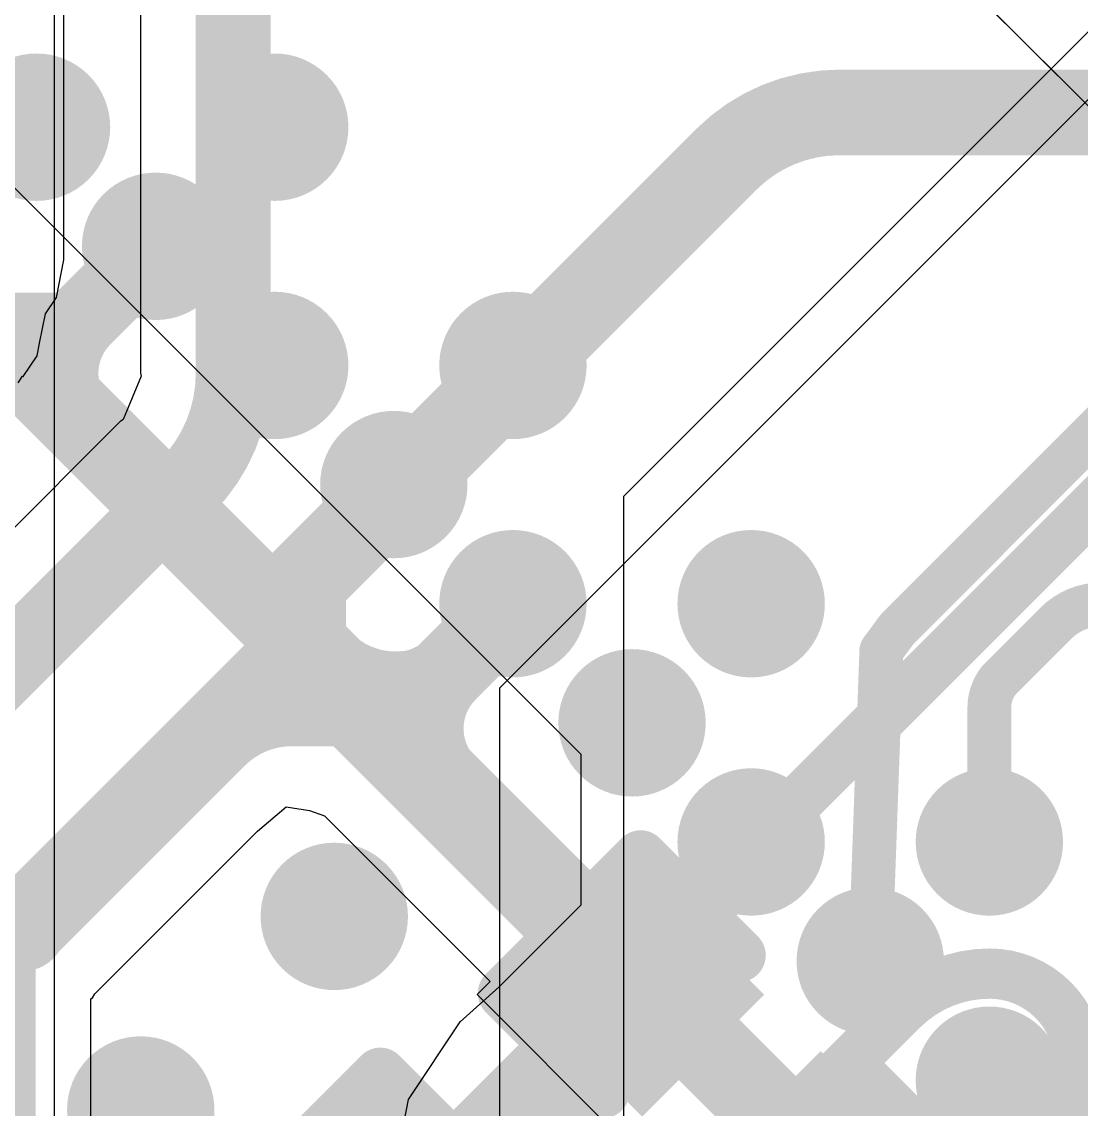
# Model space of a CAD drawing. Header units: inches. Extents: x -6 to 284, y -12 to 154.
# Drawn here: x 57.343 to 59.859, y 12.874 to 15.456 of the extents above; entities that cross this region are included whole.
import ezdxf

# ---------------------------------------------------------------- set-up
doc = ezdxf.new("R2010")
doc.units = ezdxf.units.IN
for name, color, linetype in [('Bottom Layer', 5, 'Continuous'), ('Bottom Overlay', 54, 'Continuous'), ('Bottom Paste', 16, 'Continuous'), ('Bottom Solder', 6, 'Continuous'), ('PWR-1', 156, 'Continuous'), ('Signal L2', 6, 'Continuous'), ('Top Layer', 1, 'Continuous'), ('Top Paste', 8, 'Continuous'), ('Top Solder', 216, 'Continuous')]:
    doc.layers.add(name, color=color, linetype=linetype)

# ---------------------------------------------------------------- blocks, each defined once
blk = doc.blocks.new('BGA_565_15_5_14_4__132')
at = {"layer": 'Top Layer'}
h = blk.add_hatch(color=1, dxfattribs=at)
edge = h.paths.add_edge_path()
edge.add_arc((-7.00000124, 0.3999992), 0.12499848, 0, 360)
h = blk.add_hatch(color=1, dxfattribs=at)
edge = h.paths.add_edge_path()
edge.add_arc((-7.400000439999999, 0), 0.12499848, 0, 360)
h = blk.add_hatch(color=1, dxfattribs=at)
edge = h.paths.add_edge_path()
edge.add_arc((-7.00000124, 0), 0.12499848, 0, 360)
h = blk.add_hatch(color=1, dxfattribs=at)
edge = h.paths.add_edge_path()
edge.add_arc((-7.00000124, -0.3999992), 0.12499848, 0, 360)
h = blk.add_hatch(color=1, dxfattribs=at)
edge = h.paths.add_edge_path()
edge.add_arc((-7.400000439999999, -0.8000009399999999), 0.12499848, 0, 360)
h = blk.add_hatch(color=1, dxfattribs=at)
edge = h.paths.add_edge_path()
edge.add_arc((-7.00000124, -0.8000009399999999), 0.12499848, 0, 360)
h = blk.add_hatch(color=1, dxfattribs=at)
edge = h.paths.add_edge_path()
edge.add_arc((-6.174999079999999, -0.9749993199999999), 0.12499848, 0, 360)
h = blk.add_hatch(color=1, dxfattribs=at)
edge = h.paths.add_edge_path()
edge.add_arc((-5.52500038, -0.9749993199999999), 0.12499848, 0, 360)
h = blk.add_hatch(color=1, dxfattribs=at)
edge = h.paths.add_edge_path()
edge.add_arc((-7.00000124, -1.20000014), 0.12499848, 0, 360)
h = blk.add_hatch(color=1, dxfattribs=at)
edge = h.paths.add_edge_path()
edge.add_arc((-7.400000439999999, -1.5999968), 0.12499848, 0, 360)
h = blk.add_hatch(color=1, dxfattribs=at)
edge = h.paths.add_edge_path()
edge.add_arc((-7.00000124, -1.59999934), 0.12499848, 0, 360)
h = blk.add_hatch(color=1, dxfattribs=at)
edge = h.paths.add_edge_path()
edge.add_arc((-7.00000124, -2.00000108), 0.12499848, 0, 360)
h = blk.add_hatch(color=1, dxfattribs=at)
edge = h.paths.add_edge_path()
edge.add_arc((-7.400000439999999, -2.39999774), 0.12499848, 0, 360)
h = blk.add_hatch(color=1, dxfattribs=at)
edge = h.paths.add_edge_path()
edge.add_arc((-7.00000124, -2.40000028), 0.12499848, 0, 360)
h = blk.add_hatch(color=1, dxfattribs=at)
edge = h.paths.add_edge_path()
edge.add_arc((-7.00000124, -2.79999948), 0.12499848, 0, 360)
at = {"layer": 'Top Paste'}
h = blk.add_hatch(color=8, dxfattribs=at)
edge = h.paths.add_edge_path()
edge.add_arc((-7.00000124, 0.3999992), 0.12499848, 0, 360)
h = blk.add_hatch(color=8, dxfattribs=at)
edge = h.paths.add_edge_path()
edge.add_arc((-7.400000439999999, 0), 0.12499848, 0, 360)
h = blk.add_hatch(color=8, dxfattribs=at)
edge = h.paths.add_edge_path()
edge.add_arc((-7.00000124, 0), 0.12499848, 0, 360)
h = blk.add_hatch(color=8, dxfattribs=at)
edge = h.paths.add_edge_path()
edge.add_arc((-7.00000124, -0.3999992), 0.12499848, 0, 360)
h = blk.add_hatch(color=8, dxfattribs=at)
edge = h.paths.add_edge_path()
edge.add_arc((-7.400000439999999, -0.8000009399999999), 0.12499848, 0, 360)
h = blk.add_hatch(color=8, dxfattribs=at)
edge = h.paths.add_edge_path()
edge.add_arc((-7.00000124, -0.8000009399999999), 0.12499848, 0, 360)
h = blk.add_hatch(color=8, dxfattribs=at)
edge = h.paths.add_edge_path()
edge.add_arc((-6.174999079999999, -0.9749993199999999), 0.12499848, 0, 360)
h = blk.add_hatch(color=8, dxfattribs=at)
edge = h.paths.add_edge_path()
edge.add_arc((-5.52500038, -0.9749993199999999), 0.12499848, 0, 360)
h = blk.add_hatch(color=8, dxfattribs=at)
edge = h.paths.add_edge_path()
edge.add_arc((-7.00000124, -1.20000014), 0.12499848, 0, 360)
h = blk.add_hatch(color=8, dxfattribs=at)
edge = h.paths.add_edge_path()
edge.add_arc((-7.400000439999999, -1.5999968), 0.12499848, 0, 360)
h = blk.add_hatch(color=8, dxfattribs=at)
edge = h.paths.add_edge_path()
edge.add_arc((-7.00000124, -1.59999934), 0.12499848, 0, 360)
h = blk.add_hatch(color=8, dxfattribs=at)
edge = h.paths.add_edge_path()
edge.add_arc((-7.00000124, -2.00000108), 0.12499848, 0, 360)
h = blk.add_hatch(color=8, dxfattribs=at)
edge = h.paths.add_edge_path()
edge.add_arc((-7.400000439999999, -2.39999774), 0.12499848, 0, 360)
h = blk.add_hatch(color=8, dxfattribs=at)
edge = h.paths.add_edge_path()
edge.add_arc((-7.00000124, -2.40000028), 0.12499848, 0, 360)
h = blk.add_hatch(color=8, dxfattribs=at)
edge = h.paths.add_edge_path()
edge.add_arc((-7.00000124, -2.79999948), 0.12499848, 0, 360)
at = {"layer": 'Top Solder'}
h = blk.add_hatch(color=216, dxfattribs=at)
edge = h.paths.add_edge_path()
edge.add_arc((-7.00000124, 0.3999992), 0.17499838, 0, 360)
h = blk.add_hatch(color=216, dxfattribs=at)
edge = h.paths.add_edge_path()
edge.add_arc((-7.400000439999999, 0), 0.17499838, 0, 360)
h = blk.add_hatch(color=216, dxfattribs=at)
edge = h.paths.add_edge_path()
edge.add_arc((-7.00000124, 0), 0.17499838, 0, 360)
h = blk.add_hatch(color=216, dxfattribs=at)
edge = h.paths.add_edge_path()
edge.add_arc((-7.00000124, -0.3999992), 0.17499838, 0, 360)
h = blk.add_hatch(color=216, dxfattribs=at)
edge = h.paths.add_edge_path()
edge.add_arc((-7.400000439999999, -0.8000009399999999), 0.17499838, 0, 360)
h = blk.add_hatch(color=216, dxfattribs=at)
edge = h.paths.add_edge_path()
edge.add_arc((-7.00000124, -0.8000009399999999), 0.17499838, 0, 360)
h = blk.add_hatch(color=216, dxfattribs=at)
edge = h.paths.add_edge_path()
edge.add_arc((-6.174999079999999, -0.9749993199999999), 0.17499838, 0, 360)
h = blk.add_hatch(color=216, dxfattribs=at)
edge = h.paths.add_edge_path()
edge.add_arc((-5.52500038, -0.9749993199999999), 0.17499838, 0, 360)
h = blk.add_hatch(color=216, dxfattribs=at)
edge = h.paths.add_edge_path()
edge.add_arc((-7.00000124, -1.20000014), 0.17499838, 0, 360)
h = blk.add_hatch(color=216, dxfattribs=at)
edge = h.paths.add_edge_path()
edge.add_arc((-7.400000439999999, -1.5999968), 0.17499838, 0, 360)
h = blk.add_hatch(color=216, dxfattribs=at)
edge = h.paths.add_edge_path()
edge.add_arc((-7.00000124, -1.59999934), 0.17499838, 0, 360)
h = blk.add_hatch(color=216, dxfattribs=at)
edge = h.paths.add_edge_path()
edge.add_arc((-7.00000124, -2.00000108), 0.17499838, 0, 360)
h = blk.add_hatch(color=216, dxfattribs=at)
edge = h.paths.add_edge_path()
edge.add_arc((-7.400000439999999, -2.39999774), 0.17499838, 0, 360)
h = blk.add_hatch(color=216, dxfattribs=at)
edge = h.paths.add_edge_path()
edge.add_arc((-7.00000124, -2.40000028), 0.17499838, 0, 360)
h = blk.add_hatch(color=216, dxfattribs=at)
edge = h.paths.add_edge_path()
edge.add_arc((-7.00000124, -2.79999948), 0.17499838, 0, 360)
blk = doc.blocks.new('CAP_0201_B_368')
at = {"layer": 'Bottom Layer'}
for points in [[(-0.44999656, 0.1499997), (-0.14999716, 0.1499997), (-0.14999716, -0.1499997), (-0.44999656, -0.1499997)], [(0.14999716, 0.1499997), (0.44999656, 0.1499997), (0.44999656, -0.1499997), (0.14999716, -0.1499997)]]:
    blk.add_hatch(color=5, dxfattribs=at).paths.add_polyline_path(points)
at = {"layer": 'Bottom Paste'}
for points in [[(-0.44999656, 0.1499997), (-0.14999716, 0.1499997), (-0.14999716, -0.1499997), (-0.44999656, -0.1499997)], [(0.14999716, 0.1499997), (0.44999656, 0.1499997), (0.44999656, -0.1499997), (0.14999716, -0.1499997)]]:
    blk.add_hatch(color=16, dxfattribs=at).paths.add_polyline_path(points)
at = {"layer": 'Bottom Solder'}
for points in [[(-0.50499772, 0.20500086), (-0.094996, 0.20500086), (-0.094996, -0.20500086), (-0.50499772, -0.20500086)], [(0.094996, 0.20500086), (0.50499772, 0.20500086), (0.50499772, -0.20500086), (0.094996, -0.20500086)]]:
    blk.add_hatch(color=6, dxfattribs=at).paths.add_polyline_path(points)
at = {"layer": 'Bottom Overlay'}
for points in [[(-0.2032, 0.2286, 0.127, 0.127, 0), (-0.5334, 0.2286, 0.127, 0.127, 0)], [(-0.5334, 0.2286, 0.127, 0.127, 0), (-0.5334, -0.2286, 0.127, 0.127, 0)], [(0.5334, 0.2286, 0.127, 0.127, 0), (0.2032, 0.2286, 0.127, 0.127, 0)], [(0.5334, 0.2286, 0.127, 0.127, 0), (0.5334, -0.2286, 0.127, 0.127, 0)], [(-0.2032, -0.2286, 0.127, 0.127, 0), (-0.5334, -0.2286, 0.127, 0.127, 0)], [(0.5334, -0.2286, 0.127, 0.127, 0), (0.2032, -0.2286, 0.127, 0.127, 0)]]:
    blk.add_lwpolyline(points, format="xyseb", dxfattribs=at)
for points in [[(-0.5651499999999999, 0.2286, 0.0635, 0.0635, 1), (-0.5016499999999999, 0.2286, 0.0635, 0.0635, 1)], [(-0.5651499999999999, 0.2286, 0.0635, 0.0635, 1), (-0.5016499999999999, 0.2286, 0.0635, 0.0635, 1)], [(-0.23495, 0.2286, 0.0635, 0.0635, 1), (-0.17145, 0.2286, 0.0635, 0.0635, 1)], [(0.17145, 0.2286, 0.0635, 0.0635, 1), (0.23495, 0.2286, 0.0635, 0.0635, 1)], [(0.5016499999999999, 0.2286, 0.0635, 0.0635, 1), (0.5651499999999999, 0.2286, 0.0635, 0.0635, 1)], [(0.5016499999999999, 0.2286, 0.0635, 0.0635, 1), (0.5651499999999999, 0.2286, 0.0635, 0.0635, 1)], [(-0.5651499999999999, -0.2286, 0.0635, 0.0635, 1), (-0.5016499999999999, -0.2286, 0.0635, 0.0635, 1)], [(-0.5651499999999999, -0.2286, 0.0635, 0.0635, 1), (-0.5016499999999999, -0.2286, 0.0635, 0.0635, 1)], [(-0.23495, -0.2286, 0.0635, 0.0635, 1), (-0.17145, -0.2286, 0.0635, 0.0635, 1)], [(0.17145, -0.2286, 0.0635, 0.0635, 1), (0.23495, -0.2286, 0.0635, 0.0635, 1)], [(0.5016499999999999, -0.2286, 0.0635, 0.0635, 1), (0.5651499999999999, -0.2286, 0.0635, 0.0635, 1)], [(0.5016499999999999, -0.2286, 0.0635, 0.0635, 1), (0.5651499999999999, -0.2286, 0.0635, 0.0635, 1)]]:
    blk.add_lwpolyline(points, format="xyseb", close=True, dxfattribs=at)
blk = doc.blocks.new('CAP_0201_B_372')
at = {"layer": 'Bottom Layer'}
for points in [[(-0.44999656, 0.1499997), (-0.14999716, 0.1499997), (-0.14999716, -0.1499997), (-0.44999656, -0.1499997)], [(0.14999716, 0.1499997), (0.44999656, 0.1499997), (0.44999656, -0.1499997), (0.14999716, -0.1499997)]]:
    blk.add_hatch(color=5, dxfattribs=at).paths.add_polyline_path(points)
at = {"layer": 'Bottom Paste'}
for points in [[(-0.44999656, 0.1499997), (-0.14999716, 0.1499997), (-0.14999716, -0.1499997), (-0.44999656, -0.1499997)], [(0.14999716, 0.1499997), (0.44999656, 0.1499997), (0.44999656, -0.1499997), (0.14999716, -0.1499997)]]:
    blk.add_hatch(color=16, dxfattribs=at).paths.add_polyline_path(points)
at = {"layer": 'Bottom Solder'}
for points in [[(-0.50499772, 0.20500086), (-0.094996, 0.20500086), (-0.094996, -0.20500086), (-0.50499772, -0.20500086)], [(0.094996, 0.20500086), (0.50499772, 0.20500086), (0.50499772, -0.20500086), (0.094996, -0.20500086)]]:
    blk.add_hatch(color=6, dxfattribs=at).paths.add_polyline_path(points)
at = {"layer": 'Bottom Overlay'}
for points in [[(-0.5334, 0.2286, 0.127, 0.127, 0), (-0.2032, 0.2286, 0.127, 0.127, 0)], [(-0.5334, -0.2286, 0.127, 0.127, 0), (-0.5334, 0.2286, 0.127, 0.127, 0)], [(0.2032, 0.2286, 0.127, 0.127, 0), (0.5334, 0.2286, 0.127, 0.127, 0)], [(0.5334, -0.2286, 0.127, 0.127, 0), (0.5334, 0.2286, 0.127, 0.127, 0)], [(-0.5334, -0.2286, 0.127, 0.127, 0), (-0.2032, -0.2286, 0.127, 0.127, 0)], [(0.2032, -0.2286, 0.127, 0.127, 0), (0.5334, -0.2286, 0.127, 0.127, 0)]]:
    blk.add_lwpolyline(points, format="xyseb", dxfattribs=at)
for points in [[(-0.5651499999999999, 0.2286, 0.0635, 0.0635, 1), (-0.5016499999999999, 0.2286, 0.0635, 0.0635, 1)], [(-0.5651499999999999, 0.2286, 0.0635, 0.0635, 1), (-0.5016499999999999, 0.2286, 0.0635, 0.0635, 1)], [(-0.23495, 0.2286, 0.0635, 0.0635, 1), (-0.17145, 0.2286, 0.0635, 0.0635, 1)], [(0.17145, 0.2286, 0.0635, 0.0635, 1), (0.23495, 0.2286, 0.0635, 0.0635, 1)], [(0.5016499999999999, 0.2286, 0.0635, 0.0635, 1), (0.5651499999999999, 0.2286, 0.0635, 0.0635, 1)], [(0.5016499999999999, 0.2286, 0.0635, 0.0635, 1), (0.5651499999999999, 0.2286, 0.0635, 0.0635, 1)], [(-0.5651499999999999, -0.2286, 0.0635, 0.0635, 1), (-0.5016499999999999, -0.2286, 0.0635, 0.0635, 1)], [(-0.5651499999999999, -0.2286, 0.0635, 0.0635, 1), (-0.5016499999999999, -0.2286, 0.0635, 0.0635, 1)], [(-0.23495, -0.2286, 0.0635, 0.0635, 1), (-0.17145, -0.2286, 0.0635, 0.0635, 1)], [(0.17145, -0.2286, 0.0635, 0.0635, 1), (0.23495, -0.2286, 0.0635, 0.0635, 1)], [(0.5016499999999999, -0.2286, 0.0635, 0.0635, 1), (0.5651499999999999, -0.2286, 0.0635, 0.0635, 1)], [(0.5016499999999999, -0.2286, 0.0635, 0.0635, 1), (0.5651499999999999, -0.2286, 0.0635, 0.0635, 1)]]:
    blk.add_lwpolyline(points, format="xyseb", close=True, dxfattribs=at)

msp = doc.modelspace()

# ---------------------------------------------------------------- hatches: boundary and pattern name
at = {"layer": 'Top Layer'}
msp.add_hatch(color=1, dxfattribs=at).paths.add_polyline_path([(57.08886982, 14.63471038), (57.48722309999999, 14.63471038), (57.48722309999999, 14.81267294), (57.08886982, 14.81267294)])

# ---------------------------------------------------------------- linework, layer by layer
at = {"layer": 'Bottom Layer'}
for p, q in [((62.29725157999999, 17.8545998), (58.77134295999999, 14.32869118)), ((57.44291279999999, 14.8905087), (57.44291279999999, 16.47987814)), ((57.62470567999999, 15.5468193), (57.62470567999999, 14.62118488)), ((57.4251709, 14.80131406), (57.44291279999999, 14.8905087)), ((57.39892508, 14.7620355), (57.4251709, 14.80131406)), ((57.38515828, 14.69282558), (57.39892508, 14.7620355)), ((57.37914609999999, 14.66256148), (57.38515828, 14.69282558)), ((57.34631406, 14.61342518), (57.37914609999999, 14.66256148)), ((57.33428716, 14.59869572), (57.3447037, 14.61428624)), ((57.3447037, 14.61428624), (57.34631406, 14.61342518)), ((57.62603156, 14.61451992), (57.58326558, 14.51127654)), ((57.62470567999999, 14.62118488), (57.62603156, 14.61451992)), ((57.58326558, 14.51127654), (57.57774108, 14.50758592)), ((57.57758867999999, 14.50743352), (57.10924823999999, 14.03909054)), ((57.5775963, 14.5074386), (57.57758867999999, 14.50743352)), ((57.57774108, 14.50758592), (57.5775963, 14.5074386)), ((58.77134295999999, 14.32869118), (58.77134295999999, 3.62964222)), ((57.90282551999999, 13.53396328), (57.97048604, 13.59200736)), ((57.97048604, 13.59200736), (58.02588852, 13.58304878)), ((58.02588852, 13.58304878), (58.06162631999999, 13.57074502)), ((58.06162631999999, 13.57074502), (58.45518916, 13.17718218)), ((57.51647882, 13.14761658), (57.90282551999999, 13.53396328)), ((58.45518916, 13.17718218), (58.42413258, 13.1461256)), ((57.51058602, 13.1387977), (57.51647882, 13.14761658)), ((58.42413258, 13.1461256), (58.77134295999999, 12.79891522)), ((57.50642042, 13.13601386), (57.51058602, 13.1387977)), ((57.50642042, 12.57545364), (57.50642042, 13.13601386))]:
    msp.add_line(p, q, dxfattribs=at)
for points in [[(57.84483478, 14.62118488, 0.1778, 0.1778, 0), (57.84483478, 15.5468193, 0.1778, 0.1778, 0)], [(59.01609482, 15.12925346, 0.2032, 0.2032, -0.1987644589970463), (59.28535006, 15.24069342, 0.2032, 0.2032, 0)], [(59.28535006, 15.24069342, 0.2032, 0.2032, 0), (59.9730195, 15.24069342, 0.2032, 0.2032, 0)], [(58.01137496, 14.1245336, 0.2032, 0.2032, 0), (59.01594242, 15.12910106, 0.2032, 0.2032, 0)], [(59.01594242, 15.12910106, 0.2032, 0.2032, 0), (59.01609482, 15.12925346, 0.2032, 0.2032, 0)], [(59.01594242, 15.12910106, 0.2032, 0.2032, -0.0001414213649990692), (59.01609482, 15.12925346, 0.2032, 0.2032, 0)], [(57.84483478, 14.62118488, 0.1778, 0.1778, -0.1987644589969733), (57.73339482, 14.35192964, 0.1778, 0.1778, 0)], [(57.20245608, 13.8209909, 0.1778, 0.1778, 0), (57.73324242, 14.35177724, 0.1778, 0.1778, 0)], [(57.73324242, 14.35177724, 0.1778, 0.1778, 0), (57.73339482, 14.35192964, 0.1778, 0.1778, 0)], [(57.73339482, 14.35192964, 0.1778, 0.1778, -0.0001422829818238639), (57.73324242, 14.35177724, 0.1778, 0.1778, 0)], [(58.01137496, 13.96920752, 0.2032, 0.2032, 0), (58.01137496, 14.1245336, 0.2032, 0.2032, 0)], [(57.80118487999999, 13.76194352, 0.2032, 0.2032, 0), (58.00844888, 13.96920752, 0.2032, 0.2032, 0)], [(58.00844888, 13.96920752, 0.2032, 0.2032, 0), (58.01137496, 13.96920752, 0.2032, 0.2032, 0)], [(58.01137496, 13.95061726, 0.2032, 0.2032, 0), (58.01137496, 13.96920752, 0.2032, 0.2032, 0)], [(58.01137496, 13.95061726, 0.2032, 0.2032, 0), (58.124598, 13.83739422, 0.2032, 0.2032, 0)], [(57.80118487999999, 13.76194352, 0.2032, 0.2032, -0.1984271805988967), (57.98382104, 13.83739422, 0.2032, 0.2032, 0)], [(57.98382104, 13.83739422, 0.2032, 0.2032, 0), (57.98382357999999, 13.83739422, 0.2032, 0.2032, 0)], [(57.98382357999999, 13.83739422, 0.2032, 0.2032, 0), (58.124598, 13.83739422, 0.2032, 0.2032, 0)], [(58.124598, 13.83739422, 0.2032, 0.2032, 0), (58.83402253999999, 13.12796968, 0.2032, 0.2032, 0)], [(57.34577558, 13.30653422, 0.2032, 0.2032, 0), (57.80084452, 13.76160316, 0.2032, 0.2032, 0)], [(57.80084452, 13.76160316, 0.2032, 0.2032, 0), (57.80118487999999, 13.76194352, 0.2032, 0.2032, 0)], [(57.80084452, 13.76160316, 0.2032, 0.2032, -0.0004633318404577572), (57.80118487999999, 13.76194352, 0.2032, 0.2032, 0)], [(57.34577558, 13.30360814, 0.2032, 0.2032, 0), (57.34577558, 13.30653422, 0.2032, 0.2032, 0)], [(57.32037558, 13.27820814, 0.1524, 0.1524, 0), (57.34577558, 13.30360814, 0.1524, 0.1524, 0)], [(57.3031239, 12.57545364, 0.14478, 0.14478, 0), (57.3031239, 13.27820814, 0.14478, 0.14478, 0)]]:
    msp.add_lwpolyline(points, format="xyseb", dxfattribs=at)
for points in [[(59.23455006, 15.24069342, 0.1016, 0.1016, 1), (59.33615005999999, 15.24069342, 0.1016, 0.1016, 1)], [(59.23455006, 15.24069342, 0.1016, 0.1016, 1), (59.33615005999999, 15.24069342, 0.1016, 0.1016, 1)], [(58.96514241999999, 15.12910106, 0.1016, 0.1016, 1), (59.06674241999999, 15.12910106, 0.1016, 0.1016, 1)], [(58.96514241999999, 15.12910106, 0.1016, 0.1016, 1), (59.06674241999999, 15.12910106, 0.1016, 0.1016, 1)], [(58.96514241999999, 15.12910106, 0.1016, 0.1016, 1), (59.06674241999999, 15.12910106, 0.1016, 0.1016, 1)], [(58.96529481999999, 15.12925346, 0.1016, 0.1016, 1), (59.06689481999999, 15.12925346, 0.1016, 0.1016, 1)], [(58.96529481999999, 15.12925346, 0.1016, 0.1016, 1), (59.06689481999999, 15.12925346, 0.1016, 0.1016, 1)], [(58.96529481999999, 15.12925346, 0.1016, 0.1016, 1), (59.06689481999999, 15.12925346, 0.1016, 0.1016, 1)], [(57.80038477999999, 14.62118488, 0.08889999999999999, 0.08889999999999999, 1), (57.88928478, 14.62118488, 0.08889999999999999, 0.08889999999999999, 1)], [(57.80038477999999, 14.62118488, 0.08889999999999999, 0.08889999999999999, 1), (57.88928478, 14.62118488, 0.08889999999999999, 0.08889999999999999, 1)], [(57.68879242, 14.35177724, 0.08889999999999999, 0.08889999999999999, 1), (57.77769241999999, 14.35177724, 0.08889999999999999, 0.08889999999999999, 1)], [(57.68879242, 14.35177724, 0.08889999999999999, 0.08889999999999999, 1), (57.77769241999999, 14.35177724, 0.08889999999999999, 0.08889999999999999, 1)], [(57.68879242, 14.35177724, 0.08889999999999999, 0.08889999999999999, 1), (57.77769241999999, 14.35177724, 0.08889999999999999, 0.08889999999999999, 1)], [(57.68894482, 14.35192964, 0.08889999999999999, 0.08889999999999999, 1), (57.77784482, 14.35192964, 0.08889999999999999, 0.08889999999999999, 1)], [(57.68894482, 14.35192964, 0.08889999999999999, 0.08889999999999999, 1), (57.77784482, 14.35192964, 0.08889999999999999, 0.08889999999999999, 1)], [(57.68894482, 14.35192964, 0.08889999999999999, 0.08889999999999999, 1), (57.77784482, 14.35192964, 0.08889999999999999, 0.08889999999999999, 1)], [(57.96057496, 14.1245336, 0.1016, 0.1016, 1), (58.06217495999999, 14.1245336, 0.1016, 0.1016, 1)], [(57.96057496, 14.1245336, 0.1016, 0.1016, 1), (58.06217495999999, 14.1245336, 0.1016, 0.1016, 1)], [(57.95764888, 13.96920752, 0.1016, 0.1016, 1), (58.05924888, 13.96920752, 0.1016, 0.1016, 1)], [(57.95764888, 13.96920752, 0.1016, 0.1016, 1), (58.05924888, 13.96920752, 0.1016, 0.1016, 1)], [(57.96057496, 13.96920752, 0.1016, 0.1016, 1), (58.06217495999999, 13.96920752, 0.1016, 0.1016, 1)], [(57.96057496, 13.96920752, 0.1016, 0.1016, 1), (58.06217495999999, 13.96920752, 0.1016, 0.1016, 1)], [(57.96057496, 13.96920752, 0.1016, 0.1016, 1), (58.06217495999999, 13.96920752, 0.1016, 0.1016, 1)], [(57.96057496, 13.95061726, 0.1016, 0.1016, 1), (58.06217495999999, 13.95061726, 0.1016, 0.1016, 1)], [(57.96057496, 13.95061726, 0.1016, 0.1016, 1), (58.06217495999999, 13.95061726, 0.1016, 0.1016, 1)], [(57.93302103999999, 13.83739422, 0.1016, 0.1016, 1), (58.03462103999999, 13.83739422, 0.1016, 0.1016, 1)], [(57.93302103999999, 13.83739422, 0.1016, 0.1016, 1), (58.03462103999999, 13.83739422, 0.1016, 0.1016, 1)], [(57.93302358, 13.83739422, 0.1016, 0.1016, 1), (58.03462358, 13.83739422, 0.1016, 0.1016, 1)], [(57.93302358, 13.83739422, 0.1016, 0.1016, 1), (58.03462358, 13.83739422, 0.1016, 0.1016, 1)], [(58.07379799999999, 13.83739422, 0.1016, 0.1016, 1), (58.17539799999999, 13.83739422, 0.1016, 0.1016, 1)], [(58.07379799999999, 13.83739422, 0.1016, 0.1016, 1), (58.17539799999999, 13.83739422, 0.1016, 0.1016, 1)], [(58.07379799999999, 13.83739422, 0.1016, 0.1016, 1), (58.17539799999999, 13.83739422, 0.1016, 0.1016, 1)], [(57.75004452, 13.76160316, 0.1016, 0.1016, 1), (57.85164452, 13.76160316, 0.1016, 0.1016, 1)], [(57.75004452, 13.76160316, 0.1016, 0.1016, 1), (57.85164452, 13.76160316, 0.1016, 0.1016, 1)], [(57.75004452, 13.76160316, 0.1016, 0.1016, 1), (57.85164452, 13.76160316, 0.1016, 0.1016, 1)], [(57.75038488, 13.76194352, 0.1016, 0.1016, 1), (57.85198488, 13.76194352, 0.1016, 0.1016, 1)], [(57.75038488, 13.76194352, 0.1016, 0.1016, 1), (57.85198488, 13.76194352, 0.1016, 0.1016, 1)], [(57.75038488, 13.76194352, 0.1016, 0.1016, 1), (57.85198488, 13.76194352, 0.1016, 0.1016, 1)], [(57.75038488, 13.76194352, 0.1016, 0.1016, 1), (57.85198488, 13.76194352, 0.1016, 0.1016, 1)], [(57.29497557999999, 13.30653422, 0.1016, 0.1016, 1), (57.39657558, 13.30653422, 0.1016, 0.1016, 1)], [(57.29497557999999, 13.30653422, 0.1016, 0.1016, 1), (57.39657558, 13.30653422, 0.1016, 0.1016, 1)], [(57.29497557999999, 13.30360814, 0.1016, 0.1016, 1), (57.39657558, 13.30360814, 0.1016, 0.1016, 1)], [(57.30767557999999, 13.30360814, 0.0762, 0.0762, 1), (57.38387558, 13.30360814, 0.0762, 0.0762, 1)], [(57.2669289, 13.27820814, 0.07239, 0.07239, 1), (57.33931889999999, 13.27820814, 0.07239, 0.07239, 1)], [(57.28227558, 13.27820814, 0.0762, 0.0762, 1), (57.35847557999999, 13.27820814, 0.0762, 0.0762, 1)], [(58.78322254, 13.12796968, 0.1016, 0.1016, 1), (58.88482254, 13.12796968, 0.1016, 0.1016, 1)]]:
    msp.add_lwpolyline(points, format="xyseb", close=True, dxfattribs=at)
at = {"layer": 'PWR-1'}
msp.add_line((57.42085797999999, 12.27177632), (57.42085797999999, 17.65568224), dxfattribs=at)
at = {"layer": 'Signal L2'}
for p, q in [((56.06681446, 16.3201731), (58.67031445999999, 13.7166731)), ((58.67031445999999, 13.7166731), (58.67031445999999, 13.35814448)), ((58.67031445999999, 13.35814448), (58.47665469999999, 13.16448218)), ((58.47665469999999, 13.16448218), (58.3838685, 13.08176962)), ((58.38331986, 13.08140132), (58.26030766, 12.89729704)), ((58.3838685, 13.08176962), (58.38331986, 13.08140132)), ((58.26030766, 12.89729704), (58.23285279999999, 12.7592709))]:
    msp.add_line(p, q, dxfattribs=at)
for points in [[(58.5233399, 12.94197564, 0.11938, 0.11938, 0), (62.68442632, 17.10306206, 0.11938, 0.11938, 0)], [(59.43425248, 13.11057068, 0.11938, 0.11938, -0.1985348569021114), (59.64090434, 13.19599342, 0.11938, 0.11938, 0)], [(59.64090434, 13.19599342, 0.11938, 0.11938, -0.4142135623730951), (59.85426434, 12.98263342, 0.11938, 0.11938, 0)], [(59.27179662, 12.94811482, 0.11938, 0.11938, 0), (59.43425248, 13.11057068, 0.11938, 0.11938, 0)], [(59.85426434, 12.77904734, 0.11938, 0.11938, 0), (59.85426434, 12.98263342, 0.11938, 0.11938, 0)], [(58.41470663999999, 12.680442, 0.11938, 0.11938, -0.198991722455253), (58.5233399, 12.94197564, 0.11938, 0.11938, 0)], [(59.20373732, 12.78380476, 0.11938, 0.11938, -0.198912367379658), (59.27179662, 12.94811482, 0.11938, 0.11938, 0)]]:
    msp.add_lwpolyline(points, format="xyseb", dxfattribs=at)
for points in [[(59.61105933999999, 13.19599342, 0.05969, 0.05969, 1), (59.67074934, 13.19599342, 0.05969, 0.05969, 1)], [(59.61105933999999, 13.19599342, 0.05969, 0.05969, 1), (59.67074934, 13.19599342, 0.05969, 0.05969, 1)], [(59.40440748, 13.11057068, 0.05969, 0.05969, 1), (59.46409748, 13.11057068, 0.05969, 0.05969, 1)], [(59.40440748, 13.11057068, 0.05969, 0.05969, 1), (59.46409748, 13.11057068, 0.05969, 0.05969, 1)], [(59.82441934000001, 12.98263342, 0.05969, 0.05969, 1), (59.88410934, 12.98263342, 0.05969, 0.05969, 1)], [(59.82441934000001, 12.98263342, 0.05969, 0.05969, 1), (59.88410934, 12.98263342, 0.05969, 0.05969, 1)], [(58.4934949, 12.94197564, 0.05969, 0.05969, 1), (58.5531849, 12.94197564, 0.05969, 0.05969, 1)], [(58.4934949, 12.94197564, 0.05969, 0.05969, 1), (58.5531849, 12.94197564, 0.05969, 0.05969, 1)], [(59.24195161999999, 12.94811482, 0.05969, 0.05969, 1), (59.30164161999999, 12.94811482, 0.05969, 0.05969, 1)], [(59.24195161999999, 12.94811482, 0.05969, 0.05969, 1), (59.30164161999999, 12.94811482, 0.05969, 0.05969, 1)]]:
    msp.add_lwpolyline(points, format="xyseb", close=True, dxfattribs=at)
at = {"layer": 'Top Layer'}
for p, q in [((56.24125912, 18.8896371), (66.39227006, 8.7386287)), ((59.86704562, 15.26385314), (56.24125912, 18.8896371)), ((62.68741589999999, 18.08422342), (58.47692393999999, 13.87373146)), ((58.47692393999999, 13.87373146), (58.47692393999999, 2.89991038))]:
    msp.add_line(p, q, dxfattribs=at)
for points in [[(59.4218522, 14.01400804, 0.10414, 0.10414, 0), (61.57727079999999, 16.16942664, 0.10414, 0.10414, 0)], [(57.48974786, 14.75187804, 0.1778, 0.1778, 0), (57.66061112, 14.92273368, 0.1778, 0.1778, 0)], [(57.45930087999999, 14.53072278, 0.1778, 0.1778, -0.3343224516381145), (57.48960054, 14.75173072, 0.1778, 0.1778, 0)], [(57.46470599999999, 14.72683618, 0.1778, 0.1778, 0), (57.48960054, 14.75173072, 0.1778, 0.1778, 0)], [(57.48960054, 14.75173072, 0.1778, 0.1778, 0), (57.48974786, 14.75187804, 0.1778, 0.1778, 0)], [(57.48960054, 14.75173072, 0.1778, 0.1778, 0), (57.48974532, 14.7518755, 0.1778, 0.1778, 0)], [(57.48960054, 14.75173072, 0.1778, 0.1778, -0.0002756224444213062), (57.48974532, 14.7518755, 0.1778, 0.1778, 0)], [(57.48974532, 14.7518755, 0.1778, 0.1778, 0), (57.48974786, 14.75187804, 0.1778, 0.1778, 0)], [(57.10492007999999, 14.710664, 0.2032, 0.2032, -0.1984586231368226), (57.40218898, 14.58783214, 0.2032, 0.2032, 0)], [(57.40218898, 14.58783214, 0.2032, 0.2032, 0), (57.45930087999999, 14.53072278, 0.2032, 0.2032, 0)], [(57.45930087999999, 14.53072278, 0.2032, 0.2032, 0), (57.45930341999999, 14.53072024, 0.2032, 0.2032, 0)], [(57.45930341999999, 14.53072024, 0.2032, 0.2032, 0), (58.08903545999999, 13.90099582, 0.2032, 0.2032, 0)], [(57.48184845999999, 14.4987772, 0.1778, 0.1778, -0.05285180357598917), (57.45930341999999, 14.53072024, 0.1778, 0.1778, 0)], [(58.33191533999999, 13.88349522, 0.1778, 0.1778, 0), (58.51586467999999, 14.06743948, 0.1778, 0.1778, 0)], [(58.33826534, 13.90331992, 0.1778, 0.1778, 0), (58.5091286, 14.07417556, 0.1778, 0.1778, 0)], [(59.79835386, 14.0277088, 0.10414, 0.10414, -0.4142135623730951), (60.01567626, 14.0277088, 0.10414, 0.10414, 0)], [(59.66310648, 13.89246142, 0.10414, 0.10414, 0), (59.79835386, 14.0277088, 0.10414, 0.10414, 0)], [(59.38397063999999, 13.96280672, 0.10414, 0.10414, 0), (59.4218522, 14.01400804, 0.10414, 0.10414, 0)], [(58.28437923999999, 13.87808502, 0.1778, 0.1778, -0.2595058604909298), (58.06372944, 13.9407646, 0.1778, 0.1778, 0)], [(58.08903545999999, 13.90099582, 0.2032, 0.2032, 0), (58.089038, 13.90099328, 0.2032, 0.2032, 0)], [(58.089038, 13.90099328, 0.2032, 0.2032, 0), (58.65464773999999, 13.3353937, 0.2032, 0.2032, 0)], [(58.34906034, 13.65543624, 0.1778, 0.1778, -0.3944681416560908), (58.35695973999999, 13.90853708, 0.1778, 0.1778, 0)], [(59.35766893999999, 13.2256784, 0.10414, 0.10414, 0), (59.38397063999999, 13.96280672, 0.10414, 0.10414, 0)], [(58.08903545999999, 13.90099582, 0.1778, 0.1778, -9.864966727928333e-05), (58.08895417999999, 13.90104408, 0.1778, 0.1778, 0)], [(58.28437923999999, 13.87808502, 0.1778, 0.1778, -0.2184157496993278), (58.089038, 13.90099328, 0.1778, 0.1778, 0)], [(58.3380342, 13.90330214, 0.1778, 0.1778, -0.0630909686233529), (58.28437923999999, 13.87808502, 0.1778, 0.1778, 0)], [(59.64051063999999, 13.82778794, 0.10414, 0.10414, -0.1691520294251601), (59.66310648, 13.89246142, 0.10414, 0.10414, 0)], [(59.64051063999999, 13.5085201, 0.10414, 0.10414, 0), (59.64051063999999, 13.82778794, 0.10414, 0.10414, 0)], [(58.89761398, 13.31783976, 0.1778, 0.1778, 0), (59.08156332, 13.50178402, 0.1778, 0.1778, 0)], [(58.90396397999999, 13.33766446, 0.1778, 0.1778, 0), (59.07482723999999, 13.5085201, 0.1778, 0.1778, 0)], [(59.08156332, 13.50178402, 0.1778, 0.1778, 0), (59.09351909999999, 13.51373726, 0.1778, 0.1778, 0)], [(58.65464773999999, 13.3353937, 0.1778, 0.1778, -0.05939905510244194), (58.61073622, 13.36989198, 0.1778, 0.1778, 0)], [(58.85007788, 13.31242956, 0.1778, 0.1778, -0.2595058604909298), (58.62942808, 13.37510914, 0.1778, 0.1778, 0)], [(58.65464773999999, 13.3353937, 0.2032, 0.2032, 0), (58.65465282, 13.33538862, 0.2032, 0.2032, 0)], [(58.65465282, 13.33538862, 0.2032, 0.2032, 0), (58.83113202, 13.1589145, 0.2032, 0.2032, 0)], [(58.90373283999999, 13.33764668, 0.1778, 0.1778, -0.0630909686233529), (58.85007788, 13.31242956, 0.1778, 0.1778, 0)], [(58.91475897999999, 13.08978078, 0.1778, 0.1778, -0.3944681416560908), (58.92265837999999, 13.34288162, 0.1778, 0.1778, 0)], [(58.85007788, 13.31242956, 0.1778, 0.1778, -0.2185249131337588), (58.65465282, 13.33538862, 0.1778, 0.1778, 0)], [(58.8734916, 13.11655492, 0.1778, 0.1778, -0.3146516517160516), (58.89489364, 13.3278626, 0.1778, 0.1778, 0)], [(58.89354998, 13.32725046, 0.1778, 0.1778, -0.0487968696973051), (58.85007788, 13.31242956, 0.1778, 0.1778, 0)], [(58.87892212, 13.3126226, 0.1778, 0.1778, 0), (58.89354998, 13.32725046, 0.1778, 0.1778, 0)], [(58.69966161999999, 13.28664094, 0.1778, 0.1778, -0.3944681416560908), (58.69176221999999, 13.0335401, 0.1778, 0.1778, 0)], [(58.0883395, 12.41256344, 0.254, 0.254, 0), (58.82819831999999, 13.15242226, 0.254, 0.254, 0)], [(58.82819831999999, 13.1524248, 0.254, 0.254, 0), (58.83769029999999, 13.16191678, 0.254, 0.254, 0)], [(58.82819831999999, 13.15242226, 0.254, 0.254, 0), (58.82819831999999, 13.1524248, 0.254, 0.254, 0)], [(58.83113202, 13.1589145, 0.2032, 0.2032, 0), (58.8734916, 13.11655492, 0.2032, 0.2032, 0)], [(58.8734916, 13.11655492, 0.2032, 0.2032, 0), (59.22034637999999, 12.76970014, 0.2032, 0.2032, 0)], [(58.89606458, 13.08456362, 0.1778, 0.1778, -0.05292848620152139), (58.8734916, 13.11655492, 0.1778, 0.1778, 0)], [(58.72180787999999, 13.04959544, 0.1778, 0.1778, -0.3110580879908628), (58.98498997999999, 13.00131258, 0.1778, 0.1778, 0)], [(58.69182063999999, 13.03344866, 0.1778, 0.1778, -0.03614789585994019), (58.72180787999999, 13.04959544, 0.1778, 0.1778, 0)], [(59.46964738, 12.77198106, 0.1778, 0.1778, 0), (59.64051063999999, 12.9428367, 0.1778, 0.1778, 0)], [(59.13824596, 12.84488668, 0.1778, 0.1778, -0.3944681416560908), (59.13034656, 12.59178584, 0.1778, 0.1778, 0)]]:
    msp.add_lwpolyline(points, format="xyseb", dxfattribs=at)
for points in [[(57.61616112, 14.92273368, 0.08889999999999999, 0.08889999999999999, 1), (57.70506112, 14.92273368, 0.08889999999999999, 0.08889999999999999, 1)], [(57.44515054, 14.75173072, 0.08889999999999999, 0.08889999999999999, 1), (57.53405054, 14.75173072, 0.08889999999999999, 0.08889999999999999, 1)], [(57.44515054, 14.75173072, 0.08889999999999999, 0.08889999999999999, 1), (57.53405054, 14.75173072, 0.08889999999999999, 0.08889999999999999, 1)], [(57.44515054, 14.75173072, 0.08889999999999999, 0.08889999999999999, 1), (57.53405054, 14.75173072, 0.08889999999999999, 0.08889999999999999, 1)], [(57.44515054, 14.75173072, 0.08889999999999999, 0.08889999999999999, 1), (57.53405054, 14.75173072, 0.08889999999999999, 0.08889999999999999, 1)], [(57.44515054, 14.75173072, 0.08889999999999999, 0.08889999999999999, 1), (57.53405054, 14.75173072, 0.08889999999999999, 0.08889999999999999, 1)], [(57.44529532, 14.7518755, 0.08889999999999999, 0.08889999999999999, 1), (57.53419531999999, 14.7518755, 0.08889999999999999, 0.08889999999999999, 1)], [(57.44529532, 14.7518755, 0.08889999999999999, 0.08889999999999999, 1), (57.53419531999999, 14.7518755, 0.08889999999999999, 0.08889999999999999, 1)], [(57.44529532, 14.7518755, 0.08889999999999999, 0.08889999999999999, 1), (57.53419531999999, 14.7518755, 0.08889999999999999, 0.08889999999999999, 1)], [(57.44529786, 14.75187804, 0.08889999999999999, 0.08889999999999999, 1), (57.53419786, 14.75187804, 0.08889999999999999, 0.08889999999999999, 1)], [(57.44529786, 14.75187804, 0.08889999999999999, 0.08889999999999999, 1), (57.53419786, 14.75187804, 0.08889999999999999, 0.08889999999999999, 1)], [(57.44529786, 14.75187804, 0.08889999999999999, 0.08889999999999999, 1), (57.53419786, 14.75187804, 0.08889999999999999, 0.08889999999999999, 1)], [(57.42025599999999, 14.72683618, 0.08889999999999999, 0.08889999999999999, 1), (57.50915599999999, 14.72683618, 0.08889999999999999, 0.08889999999999999, 1)], [(57.35138898, 14.58783214, 0.1016, 0.1016, 1), (57.45298897999999, 14.58783214, 0.1016, 0.1016, 1)], [(57.35138898, 14.58783214, 0.1016, 0.1016, 1), (57.45298897999999, 14.58783214, 0.1016, 0.1016, 1)], [(57.40850088000001, 14.53072278, 0.1016, 0.1016, 1), (57.51010087999999, 14.53072278, 0.1016, 0.1016, 1)], [(57.40850088000001, 14.53072278, 0.1016, 0.1016, 1), (57.51010087999999, 14.53072278, 0.1016, 0.1016, 1)], [(57.40850342, 14.53072024, 0.1016, 0.1016, 1), (57.51010342, 14.53072024, 0.1016, 0.1016, 1)], [(57.40850342, 14.53072024, 0.1016, 0.1016, 1), (57.51010342, 14.53072024, 0.1016, 0.1016, 1)], [(57.41485088, 14.53072278, 0.08889999999999999, 0.08889999999999999, 1), (57.50375087999999, 14.53072278, 0.08889999999999999, 0.08889999999999999, 1)], [(57.41485341999999, 14.53072024, 0.08889999999999999, 0.08889999999999999, 1), (57.50375342, 14.53072024, 0.08889999999999999, 0.08889999999999999, 1)], [(57.43739846, 14.4987772, 0.08889999999999999, 0.08889999999999999, 1), (57.52629846, 14.4987772, 0.08889999999999999, 0.08889999999999999, 1)], [(58.4646786, 14.07417556, 0.08889999999999999, 0.08889999999999999, 1), (58.55357859999999, 14.07417556, 0.08889999999999999, 0.08889999999999999, 1)], [(58.47141468, 14.06743948, 0.08889999999999999, 0.08889999999999999, 1), (58.56031467999999, 14.06743948, 0.08889999999999999, 0.08889999999999999, 1)], [(59.77231885999999, 14.0277088, 0.05207, 0.05207, 1), (59.82438886, 14.0277088, 0.05207, 0.05207, 1)], [(59.77231885999999, 14.0277088, 0.05207, 0.05207, 1), (59.82438886, 14.0277088, 0.05207, 0.05207, 1)], [(59.3958172, 14.01400804, 0.05207, 0.05207, 1), (59.4478872, 14.01400804, 0.05207, 0.05207, 1)], [(59.3958172, 14.01400804, 0.05207, 0.05207, 1), (59.4478872, 14.01400804, 0.05207, 0.05207, 1)], [(58.01927943999999, 13.9407646, 0.08889999999999999, 0.08889999999999999, 1), (58.10817944, 13.9407646, 0.08889999999999999, 0.08889999999999999, 1)], [(58.03823546, 13.90099582, 0.1016, 0.1016, 1), (58.13983546, 13.90099582, 0.1016, 0.1016, 1)], [(58.03823546, 13.90099582, 0.1016, 0.1016, 1), (58.13983546, 13.90099582, 0.1016, 0.1016, 1)], [(58.03823799999999, 13.90099328, 0.1016, 0.1016, 1), (58.139838, 13.90099328, 0.1016, 0.1016, 1)], [(58.03823799999999, 13.90099328, 0.1016, 0.1016, 1), (58.139838, 13.90099328, 0.1016, 0.1016, 1)], [(58.31250974, 13.90853708, 0.08889999999999999, 0.08889999999999999, 1), (58.40140974, 13.90853708, 0.08889999999999999, 0.08889999999999999, 1)], [(59.35793563999999, 13.96280672, 0.05207, 0.05207, 1), (59.41000564, 13.96280672, 0.05207, 0.05207, 1)], [(59.35793563999999, 13.96280672, 0.05207, 0.05207, 1), (59.41000564, 13.96280672, 0.05207, 0.05207, 1)], [(58.04450418, 13.90104408, 0.08889999999999999, 0.08889999999999999, 1), (58.13340418, 13.90104408, 0.08889999999999999, 0.08889999999999999, 1)], [(58.04458545999999, 13.90099582, 0.08889999999999999, 0.08889999999999999, 1), (58.13348545999999, 13.90099582, 0.08889999999999999, 0.08889999999999999, 1)], [(58.04458799999999, 13.90099328, 0.08889999999999999, 0.08889999999999999, 1), (58.133488, 13.90099328, 0.08889999999999999, 0.08889999999999999, 1)], [(58.28746534, 13.88349522, 0.08889999999999999, 0.08889999999999999, 1), (58.37636534, 13.88349522, 0.08889999999999999, 0.08889999999999999, 1)], [(58.2935842, 13.90330214, 0.08889999999999999, 0.08889999999999999, 1), (58.38248419999999, 13.90330214, 0.08889999999999999, 0.08889999999999999, 1)], [(58.29381533999999, 13.90331992, 0.08889999999999999, 0.08889999999999999, 1), (58.38271534, 13.90331992, 0.08889999999999999, 0.08889999999999999, 1)], [(58.23992924, 13.87808502, 0.08889999999999999, 0.08889999999999999, 1), (58.32882924, 13.87808502, 0.08889999999999999, 0.08889999999999999, 1)], [(58.23992924, 13.87808502, 0.08889999999999999, 0.08889999999999999, 1), (58.32882924, 13.87808502, 0.08889999999999999, 0.08889999999999999, 1)], [(58.23992924, 13.87808502, 0.08889999999999999, 0.08889999999999999, 1), (58.32882924, 13.87808502, 0.08889999999999999, 0.08889999999999999, 1)], [(59.63707147999999, 13.89246142, 0.05207, 0.05207, 1), (59.68914148, 13.89246142, 0.05207, 0.05207, 1)], [(59.63707147999999, 13.89246142, 0.05207, 0.05207, 1), (59.68914148, 13.89246142, 0.05207, 0.05207, 1)], [(59.61447563999999, 13.82778794, 0.05207, 0.05207, 1), (59.66654564, 13.82778794, 0.05207, 0.05207, 1)], [(59.61447563999999, 13.82778794, 0.05207, 0.05207, 1), (59.66654564, 13.82778794, 0.05207, 0.05207, 1)], [(58.30461034, 13.65543624, 0.08889999999999999, 0.08889999999999999, 1), (58.39351034, 13.65543624, 0.08889999999999999, 0.08889999999999999, 1)], [(59.03037723999999, 13.5085201, 0.08889999999999999, 0.08889999999999999, 1), (59.11927723999999, 13.5085201, 0.08889999999999999, 0.08889999999999999, 1)], [(59.03711331999999, 13.50178402, 0.08889999999999999, 0.08889999999999999, 1), (59.12601332, 13.50178402, 0.08889999999999999, 0.08889999999999999, 1)], [(59.03711331999999, 13.50178402, 0.08889999999999999, 0.08889999999999999, 1), (59.12601332, 13.50178402, 0.08889999999999999, 0.08889999999999999, 1)], [(59.0490691, 13.51373726, 0.08889999999999999, 0.08889999999999999, 1), (59.13796909999999, 13.51373726, 0.08889999999999999, 0.08889999999999999, 1)], [(59.61447563999999, 13.5085201, 0.05207, 0.05207, 1), (59.66654564, 13.5085201, 0.05207, 0.05207, 1)], [(58.56628621999999, 13.36989198, 0.08889999999999999, 0.08889999999999999, 1), (58.65518622, 13.36989198, 0.08889999999999999, 0.08889999999999999, 1)], [(58.58497808, 13.37510914, 0.08889999999999999, 0.08889999999999999, 1), (58.67387807999999, 13.37510914, 0.08889999999999999, 0.08889999999999999, 1)], [(58.60384774, 13.3353937, 0.1016, 0.1016, 1), (58.70544774, 13.3353937, 0.1016, 0.1016, 1)], [(58.60384774, 13.3353937, 0.1016, 0.1016, 1), (58.70544774, 13.3353937, 0.1016, 0.1016, 1)], [(58.60385281999999, 13.33538862, 0.1016, 0.1016, 1), (58.70545281999999, 13.33538862, 0.1016, 0.1016, 1)], [(58.60385281999999, 13.33538862, 0.1016, 0.1016, 1), (58.70545281999999, 13.33538862, 0.1016, 0.1016, 1)], [(58.85928283999999, 13.33764668, 0.08889999999999999, 0.08889999999999999, 1), (58.94818284, 13.33764668, 0.08889999999999999, 0.08889999999999999, 1)], [(58.85951398, 13.33766446, 0.08889999999999999, 0.08889999999999999, 1), (58.94841398, 13.33766446, 0.08889999999999999, 0.08889999999999999, 1)], [(58.87820838, 13.34288162, 0.08889999999999999, 0.08889999999999999, 1), (58.96710838, 13.34288162, 0.08889999999999999, 0.08889999999999999, 1)], [(58.61019774, 13.3353937, 0.08889999999999999, 0.08889999999999999, 1), (58.69909773999999, 13.3353937, 0.08889999999999999, 0.08889999999999999, 1)], [(58.61020282, 13.33538862, 0.08889999999999999, 0.08889999999999999, 1), (58.69910281999999, 13.33538862, 0.08889999999999999, 0.08889999999999999, 1)], [(58.80562788, 13.31242956, 0.08889999999999999, 0.08889999999999999, 1), (58.89452788, 13.31242956, 0.08889999999999999, 0.08889999999999999, 1)], [(58.80562788, 13.31242956, 0.08889999999999999, 0.08889999999999999, 1), (58.89452788, 13.31242956, 0.08889999999999999, 0.08889999999999999, 1)], [(58.80562788, 13.31242956, 0.08889999999999999, 0.08889999999999999, 1), (58.89452788, 13.31242956, 0.08889999999999999, 0.08889999999999999, 1)], [(58.80562788, 13.31242956, 0.08889999999999999, 0.08889999999999999, 1), (58.89452788, 13.31242956, 0.08889999999999999, 0.08889999999999999, 1)], [(58.83447212, 13.3126226, 0.08889999999999999, 0.08889999999999999, 1), (58.92337212, 13.3126226, 0.08889999999999999, 0.08889999999999999, 1)], [(58.84909998, 13.32725046, 0.08889999999999999, 0.08889999999999999, 1), (58.93799997999999, 13.32725046, 0.08889999999999999, 0.08889999999999999, 1)], [(58.84909998, 13.32725046, 0.08889999999999999, 0.08889999999999999, 1), (58.93799997999999, 13.32725046, 0.08889999999999999, 0.08889999999999999, 1)], [(58.85044364, 13.3278626, 0.08889999999999999, 0.08889999999999999, 1), (58.93934364, 13.3278626, 0.08889999999999999, 0.08889999999999999, 1)], [(58.85316398000001, 13.31783976, 0.08889999999999999, 0.08889999999999999, 1), (58.94206398, 13.31783976, 0.08889999999999999, 0.08889999999999999, 1)], [(58.65521162, 13.28664094, 0.08889999999999999, 0.08889999999999999, 1), (58.74411161999999, 13.28664094, 0.08889999999999999, 0.08889999999999999, 1)], [(58.76469831999999, 13.1524248, 0.127, 0.127, 1), (58.89169831999999, 13.1524248, 0.127, 0.127, 1)], [(58.76469831999999, 13.1524248, 0.127, 0.127, 1), (58.89169831999999, 13.1524248, 0.127, 0.127, 1)], [(58.76469831999999, 13.15242226, 0.127, 0.127, 1), (58.89169831999999, 13.15242226, 0.127, 0.127, 1)], [(58.76469831999999, 13.15242226, 0.127, 0.127, 1), (58.89169831999999, 13.15242226, 0.127, 0.127, 1)], [(58.77419029999999, 13.16191678, 0.127, 0.127, 1), (58.9011903, 13.16191678, 0.127, 0.127, 1)], [(59.33163394, 13.2256784, 0.05207, 0.05207, 1), (59.38370394, 13.2256784, 0.05207, 0.05207, 1)], [(58.78033201999999, 13.1589145, 0.1016, 0.1016, 1), (58.88193201999999, 13.1589145, 0.1016, 0.1016, 1)], [(58.78033201999999, 13.1589145, 0.1016, 0.1016, 1), (58.88193201999999, 13.1589145, 0.1016, 0.1016, 1)], [(58.82269159999999, 13.11655492, 0.1016, 0.1016, 1), (58.9242916, 13.11655492, 0.1016, 0.1016, 1)], [(58.82269159999999, 13.11655492, 0.1016, 0.1016, 1), (58.9242916, 13.11655492, 0.1016, 0.1016, 1)], [(58.8290416, 13.11655492, 0.08889999999999999, 0.08889999999999999, 1), (58.9179416, 13.11655492, 0.08889999999999999, 0.08889999999999999, 1)], [(58.8290416, 13.11655492, 0.08889999999999999, 0.08889999999999999, 1), (58.9179416, 13.11655492, 0.08889999999999999, 0.08889999999999999, 1)], [(58.85161458, 13.08456362, 0.08889999999999999, 0.08889999999999999, 1), (58.94051458, 13.08456362, 0.08889999999999999, 0.08889999999999999, 1)], [(58.87030898, 13.08978078, 0.08889999999999999, 0.08889999999999999, 1), (58.95920897999999, 13.08978078, 0.08889999999999999, 0.08889999999999999, 1)], [(58.64731222, 13.0335401, 0.08889999999999999, 0.08889999999999999, 1), (58.73621221999999, 13.0335401, 0.08889999999999999, 0.08889999999999999, 1)], [(58.64737063999999, 13.03344866, 0.08889999999999999, 0.08889999999999999, 1), (58.73627064, 13.03344866, 0.08889999999999999, 0.08889999999999999, 1)], [(58.67735788, 13.04959544, 0.08889999999999999, 0.08889999999999999, 1), (58.76625787999999, 13.04959544, 0.08889999999999999, 0.08889999999999999, 1)], [(58.67735788, 13.04959544, 0.08889999999999999, 0.08889999999999999, 1), (58.76625787999999, 13.04959544, 0.08889999999999999, 0.08889999999999999, 1)], [(58.94053998, 13.00131258, 0.08889999999999999, 0.08889999999999999, 1), (59.02943997999999, 13.00131258, 0.08889999999999999, 0.08889999999999999, 1)], [(59.59606063999999, 12.9428367, 0.08889999999999999, 0.08889999999999999, 1), (59.68496064, 12.9428367, 0.08889999999999999, 0.08889999999999999, 1)], [(59.09379595999999, 12.84488668, 0.08889999999999999, 0.08889999999999999, 1), (59.18269596, 12.84488668, 0.08889999999999999, 0.08889999999999999, 1)]]:
    msp.add_lwpolyline(points, format="xyseb", close=True, dxfattribs=at)

# ---------------------------------------------------------------- block references
for name, p, rotation in [('BGA_565_15_5_14_4__132', (54.40792014, 8.2759296), 225), ('CAP_0201_B_368', (59.0279998, 12.93399496), 135), ('CAP_0201_B_372', (58.40964442, 12.4178949), 315)]:
    msp.add_blockref(name, p, dxfattribs=dict(rotation=rotation))

doc.saveas('drawing.dxf')
